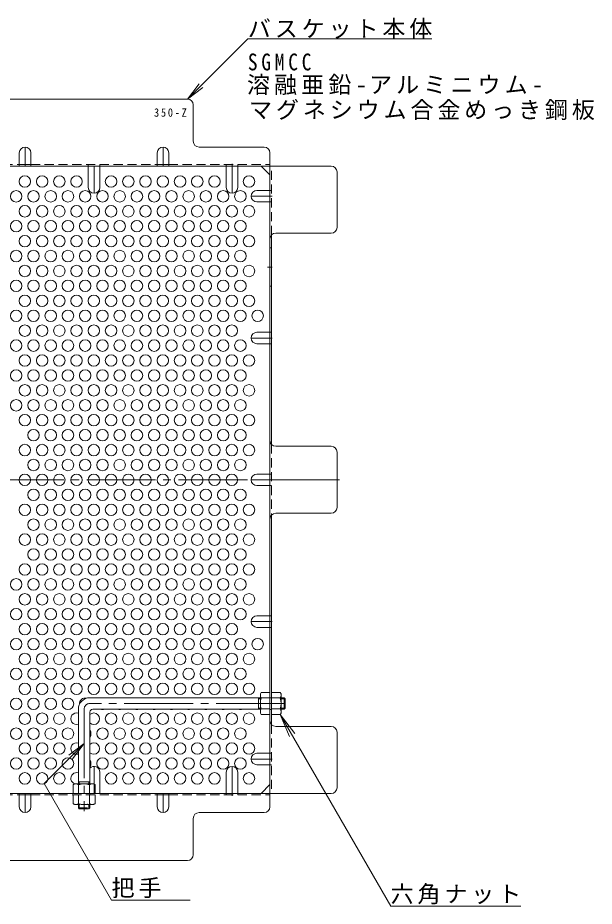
# Model space of a CAD drawing. Units: millimetres at full size, sheet at 1:4; details may follow other scales. Extents: x -718 to 757, y -531 to 441.
# Drawn here: x -189.5 to 111.4, y -39 to 425 of the extents above; entities that cross this region are included whole.
import ezdxf

# ---------------------------------------------------------------- set-up
doc = ezdxf.new("R2010")
doc.units = ezdxf.units.MM
doc.header["$LTSCALE"] = 4
for name, pattern in [('CHAIN1', [8, 5, -1, 1, -1]), ('CHAIN2', [12, 9, -1, 1, -1]), ('DASHED1', [1.8, 1.2, -0.6])]:
    doc.linetypes.add(name, pattern=pattern)
for name, color, linetype, lineweight in [('0-1_躯体', 3, 'Continuous', 9), ('0-5_寸法', 7, 'Continuous', 9), ('0-6_ハッチ', 2, 'Continuous', 9), ('0-7', 2, 'Continuous', 9), ('0-8', 2, 'Continuous', 9), ('0-9', 2, 'Continuous', 9)]:
    doc.layers.add(name, color=color, linetype=linetype, lineweight=lineweight)
doc.styles.add('ＭＳ ゴシック', font='')
doc.styles.get('ＭＳ ゴシック').set_extended_font_data('MS Gothic')

msp = doc.modelspace()

# ---------------------------------------------------------------- linework, layer by layer
at = {"layer": '0-1_躯体'}
for p, q in [((-62.848, 69.893), (-151.848, 69.893)), ((-63.848, 63.893), (-63.848, 69.893)), ((-50.348, 69.893), (-52.048, 69.893)), ((-50.348, 63.893), (-50.348, 69.893)), ((-50.348, 69.893), (-49.848, 69.393)), ((-63.848, 69.393), (-62.848, 69.393)), ((-52.048, 69.393), (-49.848, 69.393)), ((-49.848, 64.393), (-49.848, 69.393)), ((-157.848, 63.893), (-157.848, 24.893)), ((-151.848, 62.393), (-151.848, 24.893)), ((-62.848, 63.893), (-150.348, 63.893)), ((-63.848, 64.393), (-62.848, 64.393)), ((-52.048, 64.393), (-49.848, 64.393)), ((-50.348, 63.893), (-52.048, 63.893)), ((-50.348, 63.893), (-49.848, 64.393)), ((-157.848, 25.893), (-151.848, 25.893)), ((-157.348, 25.893), (-157.348, 24.893)), ((-152.348, 25.893), (-152.348, 24.893))]:
    msp.add_line(p, q, dxfattribs=at)
at = {"layer": '0-1_躯体', "linetype": 'CHAIN2'}
for p, q in [((-49.848, 66.893), (-151.848, 66.893)), ((-154.848, 63.893), (-154.848, 10.661))]:
    msp.add_line(p, q, dxfattribs=at)
at = {"layer": '0-1_躯体', "linetype": 'DASHED1'}
for p, q in [((-157.848, 12.393), (-157.848, 14.093)), ((-157.348, 14.093), (-157.348, 11.893)), ((-152.348, 14.093), (-152.348, 11.893)), ((-151.848, 12.393), (-151.848, 14.093)), ((-157.848, 12.393), (-151.848, 12.393)), ((-157.848, 12.393), (-157.348, 11.893)), ((-157.348, 11.893), (-152.348, 11.893)), ((-151.848, 12.393), (-152.348, 11.893))]:
    msp.add_line(p, q, dxfattribs=at)
at = {"layer": '0-1_躯体'}
for centre, radius in [((-151.848, 63.893), 6), ((-150.348, 62.393), 1.5)]:
    msp.add_arc(centre, radius, 90, 180, dxfattribs=at)
at = {"layer": '0-1_躯体', "linetype": 'CHAIN2'}
msp.add_arc((-151.848, 63.893), 3, 90, 180, dxfattribs=at)
at = {"layer": '0-5_寸法'}
for p, q in [((-69.376, 413.973), (-100.849, 382.5)), ((26.624, 413.973), (-69.376, 413.973)), ((-100.849, 382.5), (-94.761, 390.434)), ((-100.849, 382.5), (-92.915, 388.588)), ((-52.481, 61.143), (5.336, -39)), ((-52.481, 61.143), (-47.698, 49.594)), ((-52.481, 61.143), (-44.871, 51.226)), ((-154.848, 45.954), (-162.781, 39.866)), ((-140.521, -35.75), (-175.671, 25.131)), ((-99.521, -35.75), (-140.521, -35.75)), ((73.12, -39), (5.336, -39))]:
    msp.add_line(p, q, dxfattribs=at)
msp.add_lwpolyline([(-175.671, 25.131), (-154.848, 45.954), (-160.935, 38.021)], dxfattribs=at)
at = {"layer": '0-6_ハッチ'}
for centre in [(-185.767, 339.528), (-176.767, 339.528), (-167.767, 339.528), (-158.767, 339.528), (-140.767, 339.528), (-131.767, 339.528), (-122.767, 339.528), (-113.767, 339.528), (-104.767, 339.528), (-95.767, 339.528), (-86.767, 339.528), (-68.767, 339.528), (-190.267, 331.734), (-181.267, 331.734), (-172.267, 331.734), (-163.267, 331.734), (-154.267, 331.734), (-145.267, 331.734), (-136.267, 331.734), (-127.267, 331.734), (-118.267, 331.734), (-109.267, 331.734), (-100.267, 331.734), (-91.267, 331.734), (-82.267, 331.734), (-73.267, 331.734), (-185.767, 323.94), (-176.767, 323.94), (-167.767, 323.94), (-158.767, 323.94), (-149.767, 323.94), (-140.767, 323.94), (-131.767, 323.94), (-122.767, 323.94), (-113.767, 323.94), (-104.767, 323.94), (-95.767, 323.94), (-86.767, 323.94), (-77.767, 323.94), (-68.767, 323.94), (-190.267, 316.146), (-181.267, 316.146), (-172.267, 316.146), (-163.267, 316.146), (-154.267, 316.146), (-145.267, 316.146), (-136.267, 316.146), (-127.267, 316.146), (-118.267, 316.146), (-109.267, 316.146), (-100.267, 316.146), (-91.267, 316.146), (-82.267, 316.146), (-73.267, 316.146), (-185.767, 308.351), (-176.767, 308.351), (-167.767, 308.351), (-158.767, 308.351), (-149.767, 308.351), (-140.767, 308.351), (-131.767, 308.351), (-122.767, 308.351), (-113.767, 308.351), (-104.767, 308.351), (-95.767, 308.351), (-86.767, 308.351), (-77.767, 308.351), (-68.767, 308.351), (-190.267, 300.557), (-181.267, 300.557), (-172.267, 300.557), (-163.267, 300.557), (-154.267, 300.557), (-145.267, 300.557), (-136.267, 300.557), (-127.267, 300.557), (-118.267, 300.557), (-109.267, 300.557), (-100.267, 300.557), (-91.267, 300.557), (-82.267, 300.557), (-73.267, 300.557), (-185.767, 292.763), (-176.767, 292.763), (-167.767, 292.763), (-158.767, 292.763), (-149.767, 292.763), (-140.767, 292.763), (-131.767, 292.763), (-122.767, 292.763), (-113.767, 292.763), (-104.767, 292.763), (-95.767, 292.763), (-86.767, 292.763), (-77.767, 292.763), (-68.767, 292.763), (-190.267, 284.969), (-181.267, 284.969), (-172.267, 284.969), (-163.267, 284.969), (-154.267, 284.969), (-145.267, 284.969), (-136.267, 284.969), (-127.267, 284.969), (-118.267, 284.969), (-109.267, 284.969), (-100.267, 284.969), (-91.267, 284.969), (-82.267, 284.969), (-73.267, 284.969), (-185.767, 277.175), (-176.767, 277.175), (-167.767, 277.175), (-158.767, 277.175), (-149.767, 277.175), (-140.767, 277.175), (-131.767, 277.175), (-122.767, 277.175), (-113.767, 277.175), (-104.767, 277.175), (-95.767, 277.175), (-86.767, 277.175), (-77.767, 277.175), (-68.767, 277.175), (-190.267, 269.38), (-181.267, 269.38), (-172.267, 269.38), (-163.267, 269.38), (-154.267, 269.38), (-145.267, 269.38), (-136.267, 269.38), (-127.267, 269.38), (-118.267, 269.38), (-109.267, 269.38), (-100.267, 269.38), (-91.267, 269.38), (-82.267, 269.38), (-73.267, 269.38), (-64.267, 269.38), (-185.767, 261.586), (-176.767, 261.586), (-167.767, 261.586), (-158.767, 261.586), (-149.767, 261.586), (-140.767, 261.586), (-131.767, 261.586), (-122.767, 261.586), (-113.767, 261.586), (-104.767, 261.586), (-95.767, 261.586), (-86.767, 261.586), (-77.767, 261.586), (-190.267, 253.792), (-181.267, 253.792), (-172.267, 253.792), (-163.267, 253.792), (-154.267, 253.792), (-145.267, 253.792), (-136.267, 253.792), (-127.267, 253.792), (-118.267, 253.792), (-109.267, 253.792), (-100.267, 253.792), (-91.267, 253.792), (-82.267, 253.792), (-73.267, 253.792), (-185.767, 245.998), (-176.767, 245.998), (-167.767, 245.998), (-158.767, 245.998), (-149.767, 245.998), (-140.767, 245.998), (-131.767, 245.998), (-122.767, 245.998), (-113.767, 245.998), (-104.767, 245.998), (-95.767, 245.998), (-86.767, 245.998), (-77.767, 245.998), (-68.767, 245.998), (-190.267, 238.203), (-181.267, 238.203), (-172.267, 238.203), (-163.267, 238.203), (-154.267, 238.203), (-145.267, 238.203), (-136.267, 238.203), (-127.267, 238.203), (-118.267, 238.203), (-109.267, 238.203), (-100.267, 238.203), (-91.267, 238.203), (-82.267, 238.203), (-73.267, 238.203), (-185.767, 230.409), (-176.767, 230.409), (-167.767, 230.409), (-158.767, 230.409), (-149.767, 230.409), (-140.767, 230.409), (-131.767, 230.409), (-122.767, 230.409), (-113.767, 230.409), (-104.767, 230.409), (-95.767, 230.409), (-86.767, 230.409), (-77.767, 230.409), (-68.767, 230.409), (-190.267, 222.615), (-181.267, 222.615), (-172.267, 222.615), (-163.267, 222.615), (-154.267, 222.615), (-145.267, 222.615), (-136.267, 222.615), (-127.267, 222.615), (-118.267, 222.615), (-109.267, 222.615), (-100.267, 222.615), (-91.267, 222.615), (-82.267, 222.615), (-73.267, 222.615), (-185.767, 214.821), (-176.767, 214.821), (-167.767, 214.821), (-158.767, 214.821), (-149.767, 214.821), (-140.767, 214.821), (-131.767, 214.821), (-122.767, 214.821), (-113.767, 214.821), (-104.767, 214.821), (-95.767, 214.821), (-86.767, 214.821), (-77.767, 214.821), (-68.767, 214.821), (-181.267, 207.026), (-172.267, 207.026), (-163.267, 207.026), (-154.267, 207.026), (-145.267, 207.026), (-136.267, 207.026), (-127.267, 207.026), (-118.267, 207.026), (-109.267, 207.026), (-100.267, 207.026), (-91.267, 207.026), (-82.267, 207.026), (-73.267, 207.026), (-185.767, 199.232), (-176.767, 199.232), (-167.767, 199.232), (-158.767, 199.232), (-149.767, 199.232), (-140.767, 199.232), (-131.767, 199.232), (-122.767, 199.232), (-113.767, 199.232), (-104.767, 199.232), (-95.767, 199.232), (-86.767, 199.232), (-77.767, 199.232), (-68.767, 199.232), (-181.267, 191.438), (-172.267, 191.438), (-163.267, 191.438), (-154.267, 191.438), (-145.267, 191.438), (-136.267, 191.438), (-127.267, 191.438), (-118.267, 191.438), (-109.267, 191.438), (-100.267, 191.438), (-91.267, 191.438), (-82.267, 191.438), (-73.267, 191.438), (-185.767, 183.644), (-176.767, 183.644), (-167.767, 183.644), (-158.767, 183.644), (-149.767, 183.644), (-140.767, 183.644), (-131.767, 183.644), (-122.767, 183.644), (-113.767, 183.644), (-104.767, 183.644), (-95.767, 183.644), (-86.767, 183.644), (-77.767, 183.644), (-181.267, 175.85), (-172.267, 175.85), (-163.267, 175.85), (-154.267, 175.85), (-145.267, 175.85), (-136.267, 175.85), (-127.267, 175.85), (-118.267, 175.85), (-109.267, 175.85), (-100.267, 175.85), (-91.267, 175.85), (-82.267, 175.85), (-73.267, 175.85), (-185.767, 168.055), (-176.767, 168.055), (-167.767, 168.055), (-158.767, 168.055), (-149.767, 168.055), (-140.767, 168.055), (-131.767, 168.055), (-122.767, 168.055), (-113.767, 168.055), (-104.767, 168.055), (-95.767, 168.055), (-86.767, 168.055), (-77.767, 168.055), (-68.767, 168.055), (-181.267, 160.261), (-172.267, 160.261), (-163.267, 160.261), (-154.267, 160.261), (-145.267, 160.261), (-136.267, 160.261), (-127.267, 160.261), (-118.267, 160.261), (-109.267, 160.261), (-100.267, 160.261), (-91.267, 160.261), (-82.267, 160.261), (-73.267, 160.261), (-185.767, 152.467), (-176.767, 152.467), (-167.767, 152.467), (-158.767, 152.467), (-149.767, 152.467), (-140.767, 152.467), (-131.767, 152.467), (-122.767, 152.467), (-113.767, 152.467), (-104.767, 152.467), (-95.767, 152.467), (-86.767, 152.467), (-77.767, 152.467), (-68.767, 152.467), (-181.267, 144.673), (-172.267, 144.673), (-163.267, 144.673), (-154.267, 144.673), (-145.267, 144.673), (-136.267, 144.673), (-127.267, 144.673), (-118.267, 144.673), (-109.267, 144.673), (-100.267, 144.673), (-91.267, 144.673), (-82.267, 144.673), (-73.267, 144.673), (-185.767, 136.878), (-176.767, 136.878), (-167.767, 136.878), (-158.767, 136.878), (-149.767, 136.878), (-140.767, 136.878), (-131.767, 136.878), (-122.767, 136.878), (-113.767, 136.878), (-104.767, 136.878), (-95.767, 136.878), (-86.767, 136.878), (-77.767, 136.878), (-68.767, 136.878), (-190.267, 129.084), (-181.267, 129.084), (-172.267, 129.084), (-163.267, 129.084), (-154.267, 129.084), (-145.267, 129.084), (-136.267, 129.084), (-127.267, 129.084), (-118.267, 129.084), (-109.267, 129.084), (-100.267, 129.084), (-91.267, 129.084), (-82.267, 129.084), (-73.267, 129.084), (-185.767, 121.29), (-176.767, 121.29), (-167.767, 121.29), (-158.767, 121.29), (-149.767, 121.29), (-140.767, 121.29), (-131.767, 121.29), (-122.767, 121.29), (-113.767, 121.29), (-104.767, 121.29), (-95.767, 121.29), (-86.767, 121.29), (-77.767, 121.29), (-68.767, 121.29), (-190.267, 113.496), (-181.267, 113.496), (-172.267, 113.496), (-163.267, 113.496), (-154.267, 113.496), (-145.267, 113.496), (-136.267, 113.496), (-127.267, 113.496), (-118.267, 113.496), (-109.267, 113.496), (-100.267, 113.496), (-91.267, 113.496), (-82.267, 113.496), (-73.267, 113.496), (-185.767, 105.702), (-176.767, 105.702), (-167.767, 105.702), (-158.767, 105.702), (-149.767, 105.702), (-140.767, 105.702), (-131.767, 105.702), (-122.767, 105.702), (-113.767, 105.702), (-104.767, 105.702), (-95.767, 105.702), (-86.767, 105.702), (-77.767, 105.702), (-190.267, 97.907), (-181.267, 97.907), (-172.267, 97.907), (-163.267, 97.907), (-154.267, 97.907), (-145.267, 97.907), (-136.267, 97.907), (-127.267, 97.907), (-118.267, 97.907), (-109.267, 97.907), (-100.267, 97.907), (-91.267, 97.907), (-82.267, 97.907), (-73.267, 97.907), (-64.267, 97.907), (-185.767, 90.113), (-176.767, 90.113), (-167.767, 90.113), (-158.767, 90.113), (-149.767, 90.113), (-140.767, 90.113), (-131.767, 90.113), (-122.767, 90.113), (-113.767, 90.113), (-104.767, 90.113), (-95.767, 90.113), (-86.767, 90.113), (-77.767, 90.113), (-68.767, 90.113), (-190.267, 82.319), (-181.267, 82.319), (-172.267, 82.319), (-163.267, 82.319), (-154.267, 82.319), (-145.267, 82.319), (-136.267, 82.319), (-127.267, 82.319), (-118.267, 82.319), (-109.267, 82.319), (-100.267, 82.319), (-91.267, 82.319), (-82.267, 82.319), (-73.267, 82.319), (-185.767, 74.525), (-176.767, 74.525), (-167.767, 74.525), (-158.767, 74.525), (-149.767, 74.525), (-140.767, 74.525), (-131.767, 74.525), (-122.767, 74.525), (-113.767, 74.525), (-104.767, 74.525), (-95.767, 74.525), (-86.767, 74.525), (-77.767, 74.525), (-68.767, 74.525), (-190.267, 66.73), (-181.267, 66.73), (-172.267, 66.73), (-163.267, 66.73), (-185.767, 58.936), (-176.767, 58.936), (-167.767, 58.936), (-140.767, 58.936), (-131.767, 58.936), (-122.767, 58.936), (-113.767, 58.936), (-104.767, 58.936), (-95.767, 58.936), (-86.767, 58.936), (-77.767, 58.936), (-68.767, 58.936), (-190.267, 51.142), (-181.267, 51.142), (-172.267, 51.142), (-163.267, 51.142), (-145.267, 51.142), (-136.267, 51.142), (-127.267, 51.142), (-118.267, 51.142), (-109.267, 51.142), (-100.267, 51.142), (-91.267, 51.142), (-82.267, 51.142), (-73.267, 51.142), (-185.767, 43.348), (-176.767, 43.348), (-167.767, 43.348), (-140.767, 43.348), (-131.767, 43.348), (-122.767, 43.348), (-113.767, 43.348), (-104.767, 43.348), (-95.767, 43.348), (-86.767, 43.348), (-77.767, 43.348), (-68.767, 43.348), (-190.267, 35.553), (-181.267, 35.553), (-172.267, 35.553), (-163.267, 35.553), (-145.267, 35.553), (-136.267, 35.553), (-127.267, 35.553), (-118.267, 35.553), (-109.267, 35.553), (-100.267, 35.553), (-91.267, 35.553), (-82.267, 35.553), (-73.267, 35.553), (-185.767, 27.759), (-176.767, 27.759), (-167.767, 27.759), (-140.767, 27.759), (-131.767, 27.759), (-122.767, 27.759), (-113.767, 27.759), (-104.767, 27.759), (-95.767, 27.759), (-86.767, 27.759), (-68.767, 27.759)]:
    msp.add_circle(centre, 3, dxfattribs=at)
for centre, start, end in [((-154.267, 66.73), 76.29677, 184.60938), ((-158.767, 58.936), 72.16065, 287.83935), ((-149.767, 58.936), 226.0802, 133.9198), ((-145.267, 66.73), 251.02858, 288.97142), ((-136.267, 66.73), 251.02858, 288.97142), ((-127.267, 66.73), 251.02858, 288.97142), ((-118.267, 66.73), 251.02858, 288.97142), ((-109.267, 66.73), 251.02858, 288.97142), ((-100.267, 66.73), 251.02858, 288.97142), ((-91.267, 66.73), 251.02858, 288.97142), ((-82.267, 66.73), 251.02858, 288.97142), ((-73.267, 66.73), 251.02858, 288.97142), ((-154.267, 51.142), 323.74076, 36.25924), ((-158.767, 43.348), 72.16065, 287.83935), ((-149.767, 43.348), 226.0802, 133.9198), ((-154.267, 35.553), 323.74076, 36.25924), ((-158.767, 27.759), 72.16065, 252.80416)]:
    msp.add_arc(centre, 3, start, end, dxfattribs=at)
at = {"layer": '0-7'}
for p, q in [((-100.849, 382.5), (-342.447, 382.5)), ((-97.849, 360.5), (-97.849, 379.5)), ((-60.848, 357.5), (-94.849, 357.5)), ((-57.848, 12.893), (-57.848, 354.5)), ((-188.648, 348.3), (-182.648, 348.3)), ((-116.648, 348.3), (-110.648, 348.3)), ((-417.451, 347.5), (-25.844, 347.5)), ((-57.848, 342.888), (-62.46, 347.5)), ((-22.844, 315.499), (-22.844, 344.5)), ((-57.048, 311.544), (-57.048, 202.158)), ((-54.848, 312.499), (-25.844, 312.499)), ((-25.844, 201.197), (-54.848, 201.197)), ((-22.844, 169.196), (-22.844, 198.197)), ((-57.048, 55.855), (-57.048, 165.236)), ((-54.848, 166.196), (-25.844, 166.196)), ((-25.844, 54.894), (-54.848, 54.894)), ((-22.844, 22.893), (-22.844, 51.894)), ((-62.46, 19.893), (-57.848, 24.505)), ((-417.451, 19.893), (-25.844, 19.893)), ((-182.648, 19.093), (-188.648, 19.093)), ((-110.648, 19.093), (-116.648, 19.093)), ((-94.849, 9.893), (-60.848, 9.893)), ((-97.849, -12.107), (-97.849, 6.893)), ((-342.447, -15.107), (-100.849, -15.107))]:
    msp.add_line(p, q, dxfattribs=at)
at = {"layer": '0-7', "linetype": 'DASHED1'}
for p, q in [((-254.648, 348.3), (-188.648, 348.3)), ((-182.648, 348.3), (-116.648, 348.3)), ((-152.648, 347.5), (-152.648, 348.3)), ((-146.648, 347.5), (-146.648, 348.3)), ((-110.648, 348.3), (-57.848, 348.3)), ((-80.648, 347.5), (-80.648, 348.3)), ((-74.648, 347.5), (-74.648, 348.3)), ((-57.048, 311.544), (-57.048, 347.5)), ((-57.848, 334.787), (-57.048, 334.787)), ((-57.848, 328.787), (-57.048, 328.787)), ((-57.848, 260.742), (-57.048, 260.742)), ((-57.848, 254.742), (-57.048, 254.742)), ((-57.048, 202.158), (-57.048, 165.236)), ((-57.848, 186.697), (-57.048, 186.697)), ((-57.848, 180.697), (-57.048, 180.697)), ((-57.848, 112.652), (-57.048, 112.652)), ((-57.848, 106.652), (-57.048, 106.652)), ((-57.048, 69.893), (-57.848, 69.893)), ((-57.048, 63.693), (-57.848, 63.693)), ((-57.048, 55.855), (-57.048, 19.889)), ((-57.848, 40.886), (-57.048, 40.886)), ((-57.848, 34.886), (-57.048, 34.886)), ((-254.648, 19.093), (-188.648, 19.093)), ((-182.648, 19.093), (-116.648, 19.093)), ((-151.848, 19.893), (-151.848, 19.093)), ((-110.648, 19.093), (-57.848, 19.093)), ((-80.648, 19.893), (-80.648, 19.093)), ((-74.648, 19.893), (-74.648, 19.093))]:
    msp.add_line(p, q, dxfattribs=at)
at = {"layer": '0-7', "linetype": 'CHAIN2'}
msp.add_line((-21.491, 183.697), (-421.373, 183.697), dxfattribs=at)
at = {"layer": '0-7'}
for centre, start, end in [((-100.849, 379.5), 0, 90), ((-94.849, 360.5), 180, 270), ((-60.848, 354.5), 0, 90), ((-25.844, 344.5), 0, 90), ((-54.848, 309.499), 90, 180), ((-25.844, 315.499), 270, 0), ((-54.848, 204.197), 180, 270), ((-25.844, 198.197), 0, 90), ((-25.844, 169.196), 270, 0), ((-54.848, 163.196), 90, 180), ((-54.848, 57.894), 180, 270), ((-25.844, 51.894), 0, 90), ((-25.844, 22.893), 270, 0), ((-94.849, 6.893), 90, 180), ((-60.848, 12.893), 270, 0), ((-100.849, -12.107), 270, 0)]:
    msp.add_arc(centre, 3, start, end, dxfattribs=at)
at = {"layer": '0-8', "linetype": 'CHAIN1'}
for p, q in [((-185.648, 347.5), (-185.648, 357.5)), ((-113.648, 347.5), (-113.648, 357.5)), ((-77.648, 348.7), (-77.648, 333.35)), ((-149.648, 347.5), (-149.648, 333.35)), ((-56.648, 331.787), (-67.648, 331.787)), ((-59.194, 294.765), (-56.648, 294.765)), ((-56.648, 257.742), (-67.648, 257.742)), ((-55.14, 183.697), (-67.648, 183.697)), ((-56.648, 109.652), (-67.648, 109.652)), ((-56.648, 37.886), (-67.648, 37.886)), ((-149.648, 19.893), (-149.648, 34.043)), ((-77.648, 18.693), (-77.648, 34.043)), ((-185.648, 19.893), (-185.648, 9.893)), ((-113.648, 19.893), (-113.648, 9.893))]:
    msp.add_line(p, q, dxfattribs=at)
at = {"layer": '0-8'}
for p, q in [((-188.648, 354.5), (-188.648, 347.5)), ((-182.648, 354.5), (-182.648, 347.5)), ((-116.648, 354.5), (-116.648, 347.5)), ((-110.648, 354.5), (-110.648, 347.5)), ((-152.648, 336.35), (-152.648, 347.5)), ((-146.648, 336.35), (-146.648, 347.5)), ((-80.648, 336.35), (-80.648, 347.5)), ((-74.648, 336.35), (-74.648, 347.5)), ((-64.648, 334.787), (-57.848, 334.787)), ((-64.648, 328.787), (-57.848, 328.787)), ((-57.048, 304.765), (-57.848, 304.765)), ((-57.048, 284.765), (-57.848, 284.765)), ((-64.648, 260.742), (-57.848, 260.742)), ((-64.648, 254.742), (-57.848, 254.742)), ((-64.648, 186.697), (-57.848, 186.697)), ((-64.648, 180.697), (-57.848, 180.697)), ((-64.648, 112.652), (-57.848, 112.652)), ((-64.648, 106.652), (-57.848, 106.652)), ((-64.648, 40.886), (-57.848, 40.886)), ((-64.648, 34.886), (-57.848, 34.886)), ((-146.648, 31.043), (-146.648, 19.893)), ((-80.648, 31.043), (-80.648, 19.893)), ((-74.648, 31.043), (-74.648, 19.893)), ((-188.648, 12.893), (-188.648, 19.893)), ((-182.648, 12.893), (-182.648, 19.893)), ((-116.648, 12.893), (-116.648, 19.893)), ((-110.648, 12.893), (-110.648, 19.893))]:
    msp.add_line(p, q, dxfattribs=at)
for centre, start, end in [((-185.648, 354.5), 0, 180), ((-113.648, 354.5), 0, 180), ((-149.648, 336.35), 180, 0), ((-77.648, 336.35), 180, 0), ((-64.648, 331.787), 90, 270), ((-64.648, 257.742), 90, 270), ((-64.648, 183.697), 90, 270), ((-64.648, 109.652), 90, 270), ((-64.648, 37.886), 90, 270), ((-149.648, 31.043), 0, 137.16657), ((-77.648, 31.043), 0, 180), ((-185.648, 12.893), 180, 0), ((-113.648, 12.893), 180, 0)]:
    msp.add_arc(centre, 3, start, end, dxfattribs=at)
at = {"layer": '0-9'}
for p, q in [((-62.848, 71.893), (-62.415, 72.643)), ((-62.848, 61.893), (-62.848, 71.893)), ((-57.848, 72.643), (-62.415, 72.643)), ((-62.415, 69.757), (-57.848, 69.757)), ((-57.848, 61.143), (-57.848, 72.643)), ((-57.048, 61.143), (-57.048, 72.643)), ((-57.048, 72.643), (-52.481, 72.643)), ((-52.481, 69.757), (-57.048, 69.757)), ((-52.048, 71.893), (-52.481, 72.643)), ((-52.048, 61.893), (-52.048, 71.893)), ((-62.848, 61.893), (-62.415, 61.143)), ((-62.415, 64.03), (-57.848, 64.03)), ((-57.848, 61.143), (-62.415, 61.143)), ((-52.481, 64.03), (-57.048, 64.03)), ((-57.048, 61.143), (-52.481, 61.143)), ((-52.048, 61.893), (-52.481, 61.143)), ((-159.848, 24.893), (-160.598, 24.46)), ((-160.598, 19.893), (-160.598, 24.46)), ((-159.848, 24.893), (-149.848, 24.893)), ((-157.711, 24.46), (-157.711, 19.893)), ((-151.984, 24.46), (-151.984, 19.893)), ((-149.848, 24.893), (-149.098, 24.46)), ((-149.098, 19.893), (-149.098, 24.46)), ((-160.598, 19.893), (-149.098, 19.893))]:
    msp.add_line(p, q, dxfattribs=at)
at = {"layer": '0-9', "linetype": 'DASHED1'}
for p, q in [((-149.098, 19.093), (-160.598, 19.093)), ((-160.598, 19.093), (-160.598, 14.526)), ((-157.711, 14.526), (-157.711, 19.093)), ((-151.984, 14.526), (-151.984, 19.093)), ((-149.098, 19.093), (-149.098, 14.526)), ((-159.848, 14.093), (-160.598, 14.526)), ((-149.848, 14.093), (-159.848, 14.093)), ((-149.848, 14.093), (-149.098, 14.526))]:
    msp.add_line(p, q, dxfattribs=at)
at = {"layer": '0-9'}
for centre, radius, start, end in [((-59.566, 70.998), 3.29, 149.99998, 176.07924), ((-60.113, 71.233), 2.735, 180.2103, 212.68507), ((-53.165, 66.893), 9.683, 162.79973, 197.20026), ((-55.33, 70.998), 3.29, 3.92076, 30.00002), ((-54.783, 71.233), 2.735, 327.31493, 359.7897), ((-61.73, 66.893), 9.683, 342.79974, 17.20027), ((-60.113, 62.553), 2.735, 147.31491, 179.78969), ((-59.566, 62.788), 3.29, 183.92075, 210), ((-54.783, 62.553), 2.735, 0.21031, 32.68509), ((-55.33, 62.788), 3.29, 330, 356.07925), ((-158.953, 21.611), 3.29, 93.92075, 120), ((-159.188, 22.159), 2.735, 57.31491, 89.78969), ((-154.848, 15.211), 9.683, 72.79973, 107.20026), ((-150.508, 22.159), 2.735, 90.2103, 122.68507), ((-150.743, 21.611), 3.29, 59.99998, 86.07924)]:
    msp.add_arc(centre, radius, start, end, dxfattribs=at)
at = {"layer": '0-9', "linetype": 'DASHED1'}
for centre, radius, start, end in [((-158.953, 17.375), 3.29, 239.99998, 266.07924), ((-159.188, 16.828), 2.735, 270.2103, 302.68507), ((-154.848, 23.776), 9.683, 252.79973, 287.20026), ((-150.508, 16.828), 2.735, 237.31491, 269.78969), ((-150.743, 17.375), 3.29, 273.92075, 300)]:
    msp.add_arc(centre, radius, start, end, dxfattribs=at)

# ---------------------------------------------------------------- texts
at = {"layer": '0-5_寸法', "char_height": 8.798, "attachment_point": 7, "style": 'ＭＳ ゴシック'}
for s, insert in [('\\T1.17;バスケット本体', (-69.376, 413.973)), ('\\T1.38;\\W0.85;SGMCC', (-69.376, 397.381)), ('\\T1.18;溶融亜鉛-アルミニウム-', (-69.838, 384.692)), ('\\T1.17;マグネシウム合金めっき鋼板', (-68.746, 371.59)), ('\\T1.17;把手', (-140.521, -34.763)), ('\\T1.17;六角ナット', (5.12, -38.013))]:
    msp.add_mtext(s, dxfattribs=dict(at, insert=insert))
at = {"layer": '0-5_寸法', "color": 6, "insert": (-118.349, 373.25), "char_height": 4.399, "attachment_point": 7, "style": 'ＭＳ ゴシック'}
msp.add_mtext('\\T1.34;\\W0.9;350-Z', dxfattribs=at)

doc.saveas('drawing.dxf')
